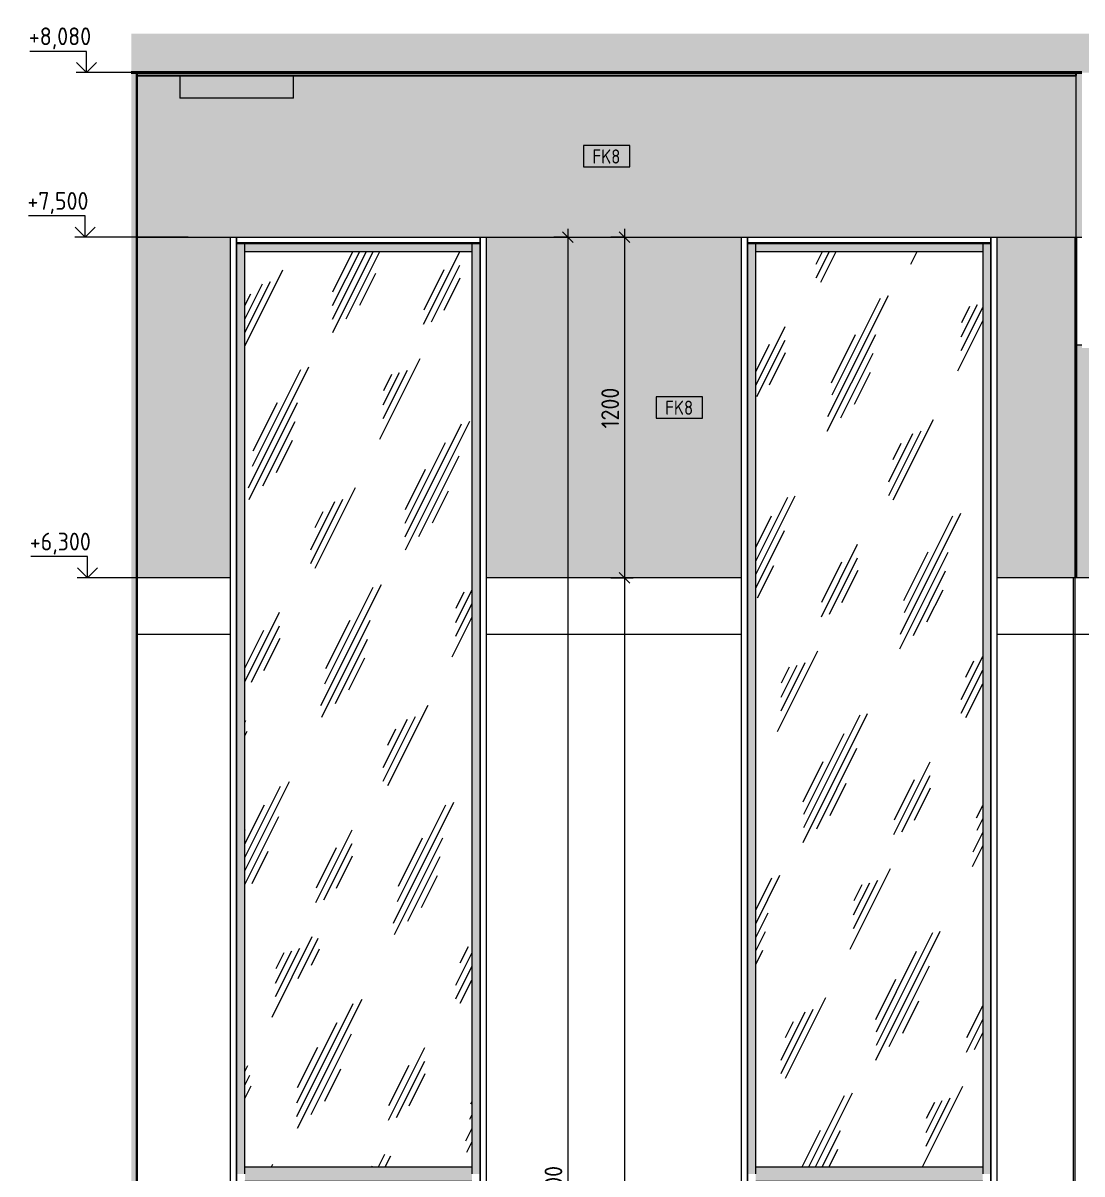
# Model space of a CAD drawing. Header units: millimetres. Extents: x 855 to 77750, y -1987 to 27400.
# Drawn here: x 26140 to 29872, y 4200 to 8255 of the extents above; entities that cross this region are included whole.
import ezdxf

# ---------------------------------------------------------------- set-up
doc = ezdxf.new("R2010")
doc.units = ezdxf.units.MM
for name, color, linetype, lineweight in [('A-ANNO-DIMS', 7, 'Continuous', 9), ('A-ANNO-DIMS-25', 7, 'Continuous', 9), ('A-CLNG', 7, 'Continuous', 9), ('A-GLAZ-CURT', 7, 'Continuous', 9), ('A-GLAZ-CWMG', 7, 'Continuous', 9), ('A-WALL-IDEN', 7, 'Continuous', 9), ('A-WALL-PATT', 7, 'Continuous', 9), ('G-ANNO-DIMS', 7, 'Continuous', 9), ('G-ANNO-DIMS-1', 7, 'Continuous', 20), ('I-WALL', 7, 'Continuous', 9)]:
    doc.layers.add(name, color=color, linetype=linetype, lineweight=lineweight)
for name, color, linetype, lineweight, true_color in [('A-CLNG-1', 7, 'Continuous', 9, 0x787878), ('A-CLNG-FNSH-1', 7, 'Continuous', 30, 0x3c3c3c), ('A-FLOR-1', 7, 'Continuous', 9, 0x787878), ('A-FLOR-FNSH-1', 7, 'Continuous', 40, 0x3c3c3c), ('A-WALL-4', 7, 'Continuous', 30, 0x3c3c3c), ('A-WALL-FNSH-3', 7, 'Continuous', 30, 0x3c3c3c), ('I-WALL-1', 7, 'Continuous', 9, 0x787878), ('Q-SPCQ-1', 9, 'Continuous', 9, 0x808080), ('Q-SPCQ-2', 7, 'Continuous', 9, 0x7f7f7f)]:
    doc.layers.add(name, color=color, linetype=linetype, lineweight=lineweight, true_color=true_color)
doc.styles.add('GOST Common_5', font='GOST_Common.ttf', dxfattribs={"width": 0.9, "height": 50})
doc.styles.add('ISOCPEUR_2', font='isocpeur.ttf', dxfattribs={"width": 0.9, "height": 62.5})
doc.styles.add('ISOCPEUR_3', font='isocpeur.ttf', dxfattribs={"width": 0.9, "height": 62.5})
doc.dimstyles.new('ISO-2_5_0_9К_БОЛЬШОЙ_1', dxfattribs={"dimscale": 304.8, "dimtxt": 62.248823, "dimasz": 0.123031, "dimexe": 0.098425, "dimexo": 0.246063, "dimgap": 0, "dimtad": 1, "dimdec": 0, "dimrnd": 10, "dimzin": 0, "dimdsep": 46, "dimtxsty": 'ISOCPEUR_2', "dimblk1": 'OBLIQUE', "dimblk2": 'OBLIQUE', "dimsah": 1, "dimcen": 0.09, "dimdle": 0.098425, "dimazin": 0, "dimtfac": 1, "dimtdec": 4, "dimtix": 1, "dimtmove": 0, "dimatfit": 3, "dimfxl": 1, "dimtvp": 1, "dimtolj": 1, "dimtzin": 0, "dimarcsym": 2})
doc.dimstyles.new('ISO-2_5_0_9К_БОЛЬШОЙ_3', dxfattribs={"dimscale": 304.8, "dimtxt": 62.248823, "dimasz": 0.123031, "dimexe": 0.098425, "dimexo": 0.246063, "dimgap": 0, "dimtad": 1, "dimdec": 0, "dimrnd": 10, "dimzin": 0, "dimdsep": 46, "dimtxsty": 'ISOCPEUR_3', "dimblk1": 'OBLIQUE', "dimblk2": 'OBLIQUE', "dimsah": 1, "dimcen": 0.09, "dimdle": 0.098425, "dimazin": 0, "dimtfac": 1, "dimtdec": 4, "dimtix": 1, "dimtmove": 0, "dimatfit": 3, "dimfxl": 1, "dimtvp": 1, "dimtolj": 1, "dimtzin": 0, "dimarcsym": 2})
pattern_1 = [(63.435, (17628.5, 31.75), (-255.583, 766.747), [317.5, -190.5, 317.5, -190.5, -403.903]), (63.435, (17628.5, 31.75), (-255.583, 766.747), [-1016, 127, -276.903]), (63.435, (17612.65, 47.6), (-255.583, 766.747), [254, -317.5, 190.5, -190.5, -467.403]), (63.435, (17612.65, 47.6), (-255.583, 766.747), [-952.5, 222.25, -245.153]), (63.435, (17612.65, 95.25), (-255.583, 766.747), [190.5, -381, 127, -190.5, -530.903]), (63.435, (17612.65, 95.25), (-255.583, 766.747), [-889, 285.75, -245.153]), (63.435, (17660.27, 47.6), (-255.583, 766.747), [190.5, -381, 158.75, -6404.65]), (63.435, (17707.9, 95.25), (-255.583, 766.747), [95.25, -476.25, 63.5, -6499.9]), (63.435, (17628.5, 174.6), (-255.583, 766.747), [63.5, -476.25, 63.5, -254, -562.653]), (63.435, (17628.5, 174.6), (-255.583, 766.747), [-857.25, 158.75, -403.903]), (63.435, (17914.27, 127), (-255.583, 766.747), [317.5, -476.25, 381, -251.503]), (63.435, (17914.27, 79.4), (-255.583, 766.747), [444.5, -317.5, 476.25, -188.003]), (63.435, (17946, 95.25), (-255.583, 766.747), [508, -254, 381, -276.903]), (63.435, (17993.65, 142.9), (-255.583, 766.747), [317.5, -444.5, 254, -403.903]), (63.435, (17946, 238.1), (-255.583, 766.747), [158.75, -635, 190.5, -435.653]), (63.435, (18041.27, 190.5), (-255.583, 766.747), [127, -635, 127, -530.903])]

# ---------------------------------------------------------------- blocks, each defined once
blk = doc.blocks.new('Прямоугольный импост - Импост структурный с накладкой - 160мм Темный-33186087-Развертка 1_04-1')
at = {"layer": 'A-GLAZ-CWMG'}
blk.add_hatch(color=256, dxfattribs=at).paths.add_polyline_path([(17760.3, 7450), (17760.3, 7480), (16960.3, 7480), (16960.3, 7450), (17731.8, 7450)])
blk.add_line((16960.3, 7450), (17760.3, 7450), dxfattribs=at)
blk = doc.blocks.new('Прямоугольный импост - Импост структурный с накладкой - 190мм-22856075-Развертка 1_04-1')
at = {"layer": 'A-GLAZ-CWMG'}
blk.add_hatch(color=256, dxfattribs=at).paths.add_polyline_path([(16931.3, 4200), (16960.3, 4200), (16960.3, 7480), (16931.3, 7480), (16931.3, 4279.3)])
blk.add_line((16960.3, 4200), (16960.3, 7480), dxfattribs=at)
blk = doc.blocks.new('Системная панель - Стекло - 40мм-22856070-Развертка 1_04-1')
at = {"layer": 'A-GLAZ-CURT'}
h = blk.add_hatch(dxfattribs=at)
h.set_pattern_fill('FP_17', color=256, style=0, pattern_type=2)
h.set_pattern_definition(pattern_1)
h.paths.add_polyline_path([(17731.8, 4225), (17760.3, 4225), (17760.3, 7450), (16960.3, 7450), (16960.3, 4225)])
blk = doc.blocks.new('Прямоугольный импост - Импост структурный с накладкой - 160мм Темный-33186089-Развертка 1_04-1')
at = {"layer": 'A-GLAZ-CWMG'}
blk.add_hatch(color=256, dxfattribs=at).paths.add_polyline_path([(16960.3, 4175), (17760.3, 4175), (17760.3, 4225), (16960.3, 4225), (16960.3, 4200)])
for p, q in [((16960.3, 4225), (17760.3, 4225)), ((16960.3, 4175), (17760.3, 4175))]:
    blk.add_line(p, q, dxfattribs=at)
blk = doc.blocks.new('Прямоугольный импост - Импост структурный с накладкой - 190мм-22856073-Развертка 1_04-1')
at = {"layer": 'A-GLAZ-CWMG'}
blk.add_hatch(color=256, dxfattribs=at).paths.add_polyline_path([(17789.3, 4200), (17789.3, 7480), (17760.3, 7480), (17760.3, 4200)])
blk.add_line((17760.3, 7480), (17760.3, 4200), dxfattribs=at)
blk = doc.blocks.new('Системная панель - Стекло - 40мм-V9-Развертка 1_04-1')
at = {"layer": 'A-GLAZ-CURT'}
h = blk.add_hatch(dxfattribs=at)
h.set_pattern_fill('FP_17', color=256, style=0, pattern_type=2)
h.set_pattern_definition(pattern_1)
h.paths.add_polyline_path([(15960.3, 4225), (15960.3, 7450), (15160.3, 7450), (15160.3, 4225)])
blk = doc.blocks.new('Видеокамера - Желтый-33088926-Развертка 1_04-1')
at = {"layer": 'Q-SPCQ-2'}
blk.add_hatch(color=256, dxfattribs=at).paths.add_polyline_path([(15060.3, 7990), (15331.3, 7990), (15331.3, 8070), (14931.3, 8070), (14931.3, 7990), (15038.3, 7990)])
at = {"layer": 'Q-SPCQ-1'}
for p, q in [((14931.3, 8070), (14931.3, 7990)), ((15331.3, 7990), (15331.3, 8070)), ((15331.3, 7990), (14931.3, 7990))]:
    blk.add_line(p, q, dxfattribs=at)
blk = doc.blocks.new('Высотные отметки - Стрелка_Верх-17668718-Развертка 1_04-1')
at = {"layer": 'G-ANNO-DIMS'}
for p, q in [((14602.7, 8155), (14402.7, 8155)), ((14602.7, 8080), (14602.7, 8155)), ((14640.6, 8080), (14565.7, 8080))]:
    blk.add_line(p, q, dxfattribs=at)
at = {"layer": 'G-ANNO-DIMS-1'}
for q in [(14567.4, 8115.4), (14638.1, 8115.4)]:
    blk.add_line((14602.7, 8080), q, dxfattribs=at)
blk = doc.blocks.new('DIMBLOCK24-Развертка 1_04-1')
at = {"layer": 'A-ANNO-DIMS-25'}
for p, q in [((30497.3, 6225), (30497.3, -357.1)), ((30497.3, -327.1), (30497.3, 6225)), ((29851.8, -75), (29851.8, -357.1)), ((29851.8, -327.1), (29851.8, -80)), ((30497.3, -327.1), (29851.8, -327.1))]:
    blk.add_line(p, q, dxfattribs=at)
at = {"layer": 'A-ANNO-DIMS-25', "lineweight": 20}
for p, q in [((29851.8, -327.1), (29870.6, -308.3)), ((30497.3, -327.1), (30516.1, -308.3)), ((29851.8, -327.1), (29833.1, -345.8)), ((30497.3, -327.1), (30478.6, -345.8))]:
    blk.add_line(p, q, dxfattribs=at)
at = {"layer": 'A-ANNO-DIMS-25', "color": 0, "insert": (30112.3, -245.4), "char_height": 62.5, "width": 149.397, "attachment_point": 1, "line_spacing_factor": 1.149209, "style": 'ISOCPEUR_3'}
blk.add_mtext('\u200e645', dxfattribs=at)
blk = doc.blocks.new('_Oblique')
at = {"color": 0, "linetype": 'ByBlock', "lineweight": -2}
blk.add_line((-0.5, -0.5), (0.5, 0.5), dxfattribs=at)
blk = doc.blocks.new('DIMBLOCK30-Развертка 1_04-1')
at = {"layer": 'A-ANNO-DIMS-25', "lineweight": 20}
for p, q in [((28059.6, 7500), (28040.8, 7518.7)), ((28059.6, 7500), (28078.3, 7481.2)), ((28059.6, 800), (28040.8, 818.8)), ((28059.6, 800), (28078.3, 781.2))]:
    blk.add_line(p, q, dxfattribs=at)
at = {"layer": 'A-ANNO-DIMS-25'}
for p, q in [((28059.6, 7530), (28059.6, 800)), ((28011.1, 7500), (28089.6, 7500)), ((28059.6, 7500), (28011.1, 7500)), ((27846.8, 800), (28089.6, 800)), ((28059.6, 800), (27846.8, 800))]:
    blk.add_line(p, q, dxfattribs=at)
at = {"layer": 'A-ANNO-DIMS-25', "color": 0, "insert": (27977.9, 4071), "char_height": 62.5, "width": 189.619, "attachment_point": 1, "rotation": 90, "line_spacing_factor": 1.149209, "style": 'ISOCPEUR_2'}
blk.add_mtext('6700', dxfattribs=at)
blk = doc.blocks.new('DIMBLOCK32-Развертка 1_04-1')
at = {"layer": 'A-ANNO-DIMS-25', "lineweight": 20}
for p, q in [((28259.6, 7500), (28240.8, 7518.7)), ((28259.6, 7500), (28278.3, 7481.2)), ((28259.6, 6300), (28240.8, 6318.8)), ((28259.6, 6300), (28278.3, 6281.3))]:
    blk.add_line(p, q, dxfattribs=at)
at = {"layer": 'A-ANNO-DIMS-25'}
for p, q in [((28259.6, 7530), (28259.6, 6300)), ((28211.1, 7500), (28289.6, 7500)), ((28259.6, 7500), (28211.1, 7500)), ((28211.1, 6300), (28289.6, 6300)), ((28259.6, 6300), (28211.1, 6300))]:
    blk.add_line(p, q, dxfattribs=at)
at = {"layer": 'A-ANNO-DIMS-25', "color": 0, "insert": (28177.9, 6826.4), "char_height": 62.5, "width": 176.691, "attachment_point": 1, "rotation": 90, "line_spacing_factor": 1.149209, "style": 'ISOCPEUR_2'}
blk.add_mtext('1200', dxfattribs=at)
blk = doc.blocks.new('DIMBLOCK33-Развертка 1_04-1')
at = {"layer": 'A-ANNO-DIMS-25'}
for p, q in [((28211.1, 6300), (28289.6, 6300)), ((28259.6, 6300), (28211.1, 6300)), ((28259.6, 6300), (28259.6, -30)), ((28211.1, 0), (28289.6, 0)), ((28259.6, 0), (28211.1, 0))]:
    blk.add_line(p, q, dxfattribs=at)
at = {"layer": 'A-ANNO-DIMS-25', "lineweight": 20}
for p, q in [((28259.6, 6300), (28240.8, 6318.8)), ((28259.6, 6300), (28278.3, 6281.3)), ((28259.6, 0), (28240.8, 18.8)), ((28259.6, 0), (28278.3, -18.8))]:
    blk.add_line(p, q, dxfattribs=at)
at = {"layer": 'A-ANNO-DIMS-25', "color": 0, "insert": (28177.9, 3071), "char_height": 62.5, "width": 189.619, "attachment_point": 1, "rotation": 90, "line_spacing_factor": 1.149209, "style": 'ISOCPEUR_2'}
blk.add_mtext('6300', dxfattribs=at)
blk = doc.blocks.new('М_стена_0001 - Типоразмер_без рамки-25382661-Развертка 1_04-1')
at = {"layer": 'A-WALL-IDEN'}
for p, q in [((26269.2, 3938.8), (26105.9, 3938.8)), ((26105.9, 3938.8), (26105.9, 3863.8)), ((26269.2, 3863.8), (26269.2, 3938.8)), ((26105.9, 3863.8), (26269.2, 3863.8))]:
    blk.add_line(p, q, dxfattribs=at)

msp = doc.modelspace()

# ---------------------------------------------------------------- hatches: boundary and pattern name
at = {"layer": 'A-CLNG-1'}
msp.add_hatch(color=256, dxfattribs=at).paths.add_polyline_path([(29493.4, 8070), (29851.6, 8070), (29851.6, 8080), (26541.6, 8080), (26541.6, 8070), (28502.7, 8070)])
at = {"layer": 'A-FLOR-1'}
h = msp.add_hatch(dxfattribs=at)
h.set_pattern_fill('FP_19', color=256, style=0, pattern_type=2)
h.set_pattern_definition([(45, (29326.597, 0), (-14.25598, 14.25598), []), (45, (29340.853, 0), (-14.25598, 14.25598), [25.202, -5.04, 0.8382, -4.202])])
h.paths.add_polyline_path([(42371.6, 8080), (42371.6, 8217.3), (26521.6, 8217.3), (26521.6, 8080), (41771.6, 8080)])
at = {"layer": 'A-WALL-PATT'}
msp.add_hatch(color=256, dxfattribs=at).paths.add_polyline_path([(26542.6, 7500), (29850.8, 7500), (29850.8, 8070), (27092.8, 8070), (27092.8, 7990), (26692.8, 7990), (26692.8, 8070), (26542.6, 8070), (26542.6, 7703.8)])
h = msp.add_hatch(color=256, dxfattribs=at)
h.paths.add_polyline_path([(28502.7, 6300), (28671.8, 6300), (28671.8, 7500), (27771.8, 7500), (27771.8, 6300)])
h.paths.add_polyline_path([(26542.6, 6300), (26871.8, 6300), (26871.8, 7500), (26542.6, 7500), (26542.6, 7189.8)])
h.paths.add_polyline_path([(29846.3, 6300), (29846.3, 7500), (29571.8, 7500), (29571.8, 6300), (29840.8, 6300)])
h = msp.add_hatch(color=256, dxfattribs=at)
h.paths.add_polyline_path([(29846.3, 6300), (29849.8, 6300), (29849.8, 7120), (29846.3, 7120), (29846.3, 7110)])
h.paths.add_polyline_path([(30491.8, 6300), (30491.8, 7120), (30471.6, 7120), (30471.6, 7110), (29871.6, 7110), (29871.6, 7120), (29851.8, 7120), (29851.8, 6300), (30484, 6300)])
h.paths.add_polyline_path([(30497.3, 6300), (30497.3, 7120), (30493.8, 7120), (30493.8, 6300)])
h = msp.add_hatch(dxfattribs=at)
h.set_pattern_fill('FP_24', color=256, style=0, pattern_type=2)
h.set_pattern_definition([(0, (28932, 0), (0, 3050), []), (90, (28932.1, 0), (-1300, 8e-14), [])])
h.paths.add_polyline_path([(29840.8, 800), (29840.8, 6300), (29571.8, 6300), (29571.8, 800)])
h.paths.add_polyline_path([(28671.8, 800), (28671.8, 6300), (27771.8, 6300), (27771.8, 800), (28502.7, 800)])
h.paths.add_polyline_path([(26807.3, 800), (26807.3, 841.2), (26871.8, 824), (26871.8, 6300), (26542.6, 6300), (26542.6, 1205), (26578.8, 1069.8), (26542.6, 1069.8), (26542.6, 800)])
h = msp.add_hatch(dxfattribs=at)
h.set_pattern_fill('FP_23', color=256, style=0, pattern_type=2)
h.set_pattern_definition([(0, (29846.3, 0), (0, 3050), []), (90, (29846.3, 0), (-1300, 8e-14), [])])
h.paths.add_polyline_path([(30371.6, 0), (30491.8, 0), (30491.8, 6300), (29840.8, 6300), (29840.8, 400), (29877.1, 264.8), (29840.8, 264.8), (29840.8, 0), (30011.6, 0), (30011.6, 20), (30105.6, 20), (30105.6, 36.2), (30166.2, 20), (30371.6, 20)])
at = {"layer": 'I-WALL'}
h = msp.add_hatch(color=256, dxfattribs=at)
h.paths.add_polyline_path([(29851.8, 7500), (29871.6, 7500), (29871.6, 8080), (29851.6, 8080), (29851.6, 8070), (29850.8, 8070), (29850.8, 7500)])
h.paths.add_polyline_path([(33651.6, 7500), (33671.3, 7500), (33671.3, 8070), (33651.6, 8070), (33651.6, 7507.6)])
for points in [[(26892.8, 818.3), (26892.8, 7500), (26891.8, 7500), (26891.8, 818.6)], [(27750.8, 800), (27751.8, 800), (27751.8, 7500), (27750.8, 7500), (27750.8, 818)], [(28691.8, 800), (28692.8, 800), (28692.8, 7500), (28691.8, 7500), (28691.8, 1022.5)], [(29550.8, 800), (29551.8, 800), (29551.8, 7500), (29550.8, 7500), (29550.8, 1022.5)], [(29849.8, 6300), (29851.8, 6300), (29851.8, 7500), (29849.8, 7500), (29849.8, 7189.8)]]:
    msp.add_hatch(color=256, dxfattribs=at).paths.add_polyline_path(points)
at = {"layer": 'I-WALL-1'}
h = msp.add_hatch(dxfattribs=at)
h.set_pattern_fill('FP_20', color=256, style=0, pattern_type=2)
h.set_pattern_definition([(0, (29326.597, 0), (30.48, 7.62), [2.515, -20.345, 2.515, -20.345, -121.92]), (0, (29326.597, 0), (30.48, 7.62), [-45.72, 2.515, -43.205, 2.515, -20.345, -53.34]), (0, (29326.597, 0), (30.48, 7.62), [-114.3, 2.515, -12.725, 2.515, -35.585]), (120, (29338.027, 3.81), (-21.8391136, 22.586454), [2.515, -20.345, 2.515, -20.345, -121.92]), (120, (29338.027, 3.81), (-21.8391136, 22.586454), [-45.72, 2.515, -43.205, 2.515, -20.345, -53.34]), (120, (29338.027, 3.81), (-21.8391136, 22.586454), [-114.3, 2.515, -12.725, 2.515, -35.585]), (240, (29341.837, 19.05), (-8.6408864, -30.206454), [2.515, -20.345, 2.515, -20.345, -121.92]), (240, (29341.837, 19.05), (-8.6408864, -30.206454), [-45.72, 2.515, -43.205, 2.515, -20.345, -53.34]), (240, (29341.837, 19.05), (-8.6408864, -30.206454), [-114.3, 2.515, -12.725, 2.515, -35.585])])
h.paths.add_polyline_path([(26531.2, 0), (26541.6, 0), (26541.6, 264.8), (26521.6, 264.8), (26521.6, 0)])
h.paths.add_polyline_path([(26521.6, 321.6), (26541.6, 396.3), (26541.6, 1069.8), (26521.6, 1069.8), (26521.6, 400)])
h.paths.add_polyline_path([(26521.6, 1126.6), (26541.6, 1201.3), (26541.6, 8080), (26521.6, 8080), (26521.6, 1205)])

# ---------------------------------------------------------------- linework, layer by layer
at = {"layer": 'A-CLNG'}
for p, q in [((26892.7, 7500), (26892.7, 7480)), ((27750.8, 7480), (26892.7, 7480)), ((27750.8, 7476.8), (26892.7, 7476.8)), ((27750.8, 7480), (27750.8, 7500)), ((28692.7, 7500), (28692.7, 7480)), ((29550.8, 7480), (28692.7, 7480)), ((29550.8, 7476.8), (28692.7, 7476.8)), ((29550.8, 7480), (29550.8, 7500))]:
    msp.add_line(p, q, dxfattribs=at)
at = {"layer": 'A-CLNG-FNSH-1'}
for p, q in [((26541.6, 8080), (26541.6, 8070)), ((26541.6, 8070), (29851.6, 8070)), ((29851.6, 8070), (29851.6, 8080))]:
    msp.add_line(p, q, dxfattribs=at)
at = {"layer": 'A-FLOR-FNSH-1'}
msp.add_line((26521.6, 8080), (29871.6, 8080), dxfattribs=at)
at = {"layer": 'A-WALL-4'}
msp.add_line((26541.6, 1201.3), (26541.6, 8080), dxfattribs=at)
at = {"layer": 'A-WALL-FNSH-3'}
msp.add_line((26542.6, 1205), (26542.6, 8080), dxfattribs=at)
at = {"layer": 'G-ANNO-DIMS'}
for p, q in [((26657.2, 8080), (26364.3, 8080)), ((26721.7, 7500), (26359.5, 7500)), ((26721.7, 6300), (26367.9, 6300))]:
    msp.add_line(p, q, dxfattribs=at)
at = {"layer": 'I-WALL'}
for p, q in [((29850.8, 7500), (29850.8, 8070)), ((26542.6, 7500), (29871.6, 7500)), ((26871.8, 824), (26871.8, 7500)), ((26891.8, 7500), (26891.8, 818.6)), ((26892.8, 7500), (26892.8, 818.3)), ((27750.8, 800), (27750.8, 7480)), ((27751.8, 800), (27751.8, 7500)), ((27771.8, 7500), (27771.8, 700)), ((28671.8, 700), (28671.8, 7500)), ((28691.8, 7500), (28691.8, 800)), ((28692.8, 7500), (28692.8, 800)), ((29550.8, 800), (29550.8, 7480)), ((29551.8, 800), (29551.8, 7500)), ((29571.8, 7500), (29571.8, 700)), ((29846.3, 7500), (29846.3, 6300)), ((29849.8, 6300), (29849.8, 7500)), ((29851.8, 7500), (29851.8, 6300)), ((29849.8, 7120), (29846.3, 7120)), ((29871.6, 7120), (29851.8, 7120)), ((26871.8, 6300), (26542.6, 6300)), ((28671.8, 6300), (27771.8, 6300)), ((30502.8, 6300), (29571.8, 6300)), ((29840.8, 6300), (29840.8, 400))]:
    msp.add_line(p, q, dxfattribs=at)

# ---------------------------------------------------------------- block references
at = {"layer": 'A-GLAZ-CURT'}
for name in ['Системная панель - Стекло - 40мм-V9-Развертка 1_04-1', 'Системная панель - Стекло - 40мм-22856070-Развертка 1_04-1']:
    msp.add_blockref(name, (11761.6, 0), dxfattribs=at)
at = {"layer": 'A-GLAZ-CWMG'}
for name, p in [('Прямоугольный импост - Импост структурный с накладкой - 190мм-22856075-Развертка 1_04-1', (9961.6, 0)), ('Прямоугольный импост - Импост структурный с накладкой - 160мм Темный-33186087-Развертка 1_04-1', (9961.6, 0)), ('Прямоугольный импост - Импост структурный с накладкой - 190мм-22856073-Развертка 1_04-1', (9961.6, 0)), ('Прямоугольный импост - Импост структурный с накладкой - 190мм-22856075-Развертка 1_04-1', (11761.6, 0)), ('Прямоугольный импост - Импост структурный с накладкой - 160мм Темный-33186087-Развертка 1_04-1', (11761.6, 0)), ('Прямоугольный импост - Импост структурный с накладкой - 190мм-22856073-Развертка 1_04-1', (11761.6, 0)), ('Прямоугольный импост - Импост структурный с накладкой - 160мм Темный-33186089-Развертка 1_04-1', (9961.6, 0)), ('Прямоугольный импост - Импост структурный с накладкой - 160мм Темный-33186089-Развертка 1_04-1', (11761.6, 0))]:
    msp.add_blockref(name, p, dxfattribs=at)
at = {"layer": 'A-WALL-IDEN'}
for p in [(2008.9, 3884.3), (2265.4, 2999.3)]:
    msp.add_blockref('М_стена_0001 - Типоразмер_без рамки-25382661-Развертка 1_04-1', p, dxfattribs=at)
at = {"layer": 'G-ANNO-DIMS'}
for p in [(11761.6, 0), (11756.7, -580), (11765.1, -1780)]:
    msp.add_blockref('Высотные отметки - Стрелка_Верх-17668718-Развертка 1_04-1', p, dxfattribs=at)
at = {"layer": 'Q-SPCQ-1'}
msp.add_blockref('Видеокамера - Желтый-33088926-Развертка 1_04-1', (11761.6, 0), dxfattribs=at)

# ---------------------------------------------------------------- texts
at = {"layer": 'A-WALL-IDEN', "char_height": 50, "width": 124.462, "attachment_point": 1, "style": 'GOST Common_5'}
for insert in [(28146.5, 7809.5), (28402.9, 6924.5)]:
    msp.add_mtext('FK8', dxfattribs=dict(at, insert=insert))

# ---------------------------------------------------------------- dimensions: what is measured, and where the dimension line sits
at = {"layer": 'A-ANNO-DIMS'}
for base, p1, p2, override, picture, middle in [((28059.6, 800), (28086.1, 7500), (27771.8, 800), {"dimpost": '<>', "dimfxl": 6707.365895}, 'DIMBLOCK30-Развертка 1_04-1', (28028.3, 4150)), ((28259.6, 6300), (28286.1, 7500), (28286.1, 6300), {"dimpost": '<>', "dimfxl": 1200}, 'DIMBLOCK32-Развертка 1_04-1', (28228.3, 6900)), ((28259.6, 0), (28286.1, 6300), (28286.1, 0), {"dimpost": '<>', "dimfxl": 6300}, 'DIMBLOCK33-Развертка 1_04-1', (28228.3, 3150))]:
    dim = msp.add_linear_dim(base=base, p1=p1, p2=p2, angle=90, dimstyle='ISO-2_5_0_9К_БОЛЬШОЙ_1', override=override, dxfattribs=at)
    dim.commit()
    dim.dimension.update_dxf_attribs({"geometry": picture, "text_midpoint": middle})
dim = msp.add_linear_dim(base=(29851.8, -327.1), p1=(30497.3, 6300), p2=(29851.8, 0), text='\u200e645', dimstyle='ISO-2_5_0_9К_БОЛЬШОЙ_3', override={"dimpost": '<>', "dimfxl": 6332.982729}, dxfattribs=at)
dim.commit()
dim.dimension.update_dxf_attribs({"geometry": 'DIMBLOCK24-Развертка 1_04-1', "text_midpoint": (30174.6, -290)})

# ---------------------------------------------------------------- next in the draw order: texts
at = {"layer": 'G-ANNO-DIMS', "char_height": 62.5, "width": 254.705, "attachment_point": 1, "line_spacing_factor": 1.149209, "style": 'ISOCPEUR_2', "bg_fill": 3, "box_fill_scale": 1.25, "bg_fill_color": 256, "bg_fill_true_color": 13158600, "bg_fill_transparency": 0}
for s, insert in [('+8,080', (26160.7, 8239.2)), ('+7,500', (26155.8, 7659.2)), ('+6,300', (26164.2, 6459.2))]:
    msp.add_mtext(s, dxfattribs=dict(at, insert=insert))

doc.saveas('drawing.dxf')
